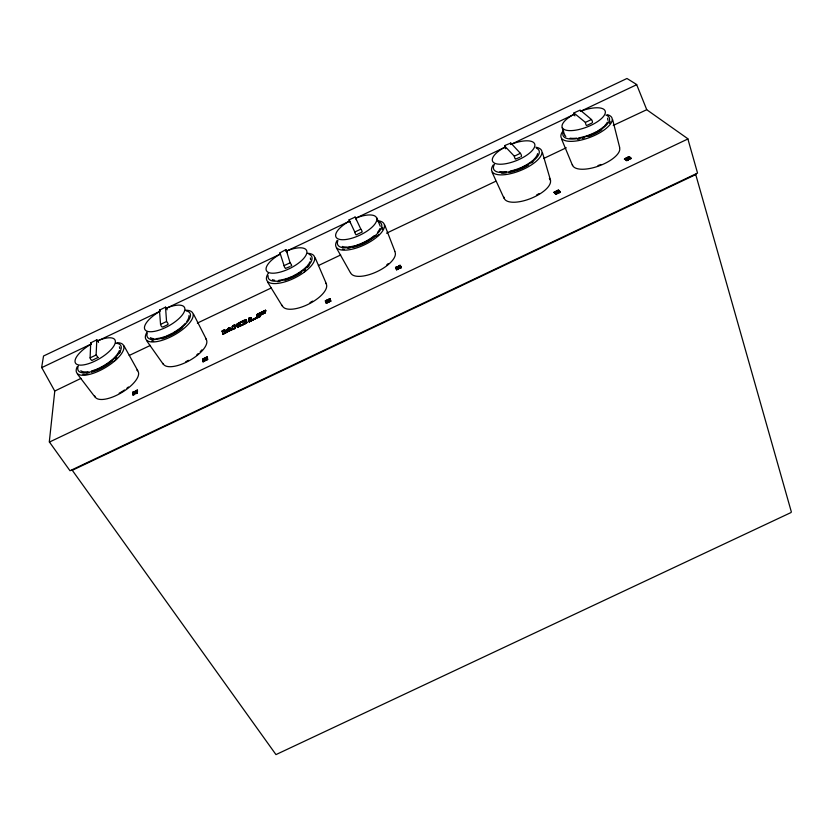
<?xml version="1.0" encoding="UTF-8"?>
<svg xmlns="http://www.w3.org/2000/svg" width="833" height="833" viewBox="0 0 833 833"><rect width="100%" height="100%" fill="white"/><g stroke="black" fill="none" stroke-linecap="round" stroke-linejoin="round"><path stroke-width="1.25" d="M627.155 158.562C629.998 156.604 620.304 161.925 626.416 157.958M629.102 156.729C625.302 159.27 628.894 155.094 629.987 157.458M628.426 159.853C626.062 156.927 624.969 163.008 628.426 159.613M627.291 157.489L628.207 158.28L630.05 157.281M629.373 159.259L631.258 158.499M520.864 156.823L521.468 156.271A4.259 3.249 43.7 0 0 520.375 153.303L510.858 143.057L505.235 145.338L504.642 146.014L514.325 156.188A4.342 2.312 85.1 0 0 515.429 159.145L519.709 157.364M207.636 359.46L205.834 360.408L207.636 359.398M81.051 378.349L54.78 391.041L49.303 441.844L70.003 470.749L697.544 173.087L687.819 138.726L646.72 109.717L613.244 125.429M204.71 359.252L204.502 358.2L202.658 359.169M205.824 359.356C203.898 361.793 210.395 356.253 205.668 359.262M202.929 360.772C204.741 357.222 205.345 362.98 204.606 359.741M168.183 324.214A4.321 2.207 44.3 0 0 166.558 321.517L165.528 307.148L159.447 310.178L160.55 324.381A4.238 3.322 86.1 0 0 162.185 327.067M137.362 392.926L135.727 393.79M135.55 393.634C134.467 391.645 137.893 395.394 137.383 391.697M132.905 393.488L132.791 392.208L134.55 391.395L134.665 392.603L132.77 393.457L134.571 392.458M607.84 120.233L607.59 118.182M134.665 393.093C129.969 393.874 135.061 396.904 134.488 393.03M559.755 191.246C561.525 193.204 558.943 190.007 557.871 191.996M559.307 191.017L558.568 190.059L556.725 191.049M555.84 194.235L557.621 193.318L556.746 192.538L554.986 193.516L556.871 192.662L557.558 193.495M556.475 192.361L555.746 191.392L553.976 192.454M97.846 357.659A4.342 1.999 44 0 0 96.107 355.014L96.815 339.822L90.703 342.873L90.11 357.867A4.227 3.519 87.6 0 0 91.849 360.502L98.107 357.378M72.065 469.989L275.973 754.604L790.954 512.576L791.35 511.92L695.638 174.212M398.341 266.133C404.286 263.311 393.395 268.465 400.715 266.185M401.391 267.622L400.777 266.591L399.038 267.518L399.538 268.486L401.381 267.549L399.559 268.486M400.808 266.654L399.09 267.393M397.83 267.695L396.019 268.455L397.872 267.57L397.279 266.612L395.529 267.476L396.112 268.434M400.611 266.289L400.121 265.342M396.633 269.663L398.559 268.892L396.643 269.757L396.206 268.788L397.955 267.934L398.507 269.017M328.941 301.9L330.878 301.098L330.368 300.026M325.797 302.337L327.681 301.4L325.807 302.212L326.203 303.306L327.994 302.494L327.744 301.515M330.514 300.14L328.639 300.942L330.503 300.057M327.556 300.921L325.62 301.744M328.254 299.588L330.035 298.787M325.37 300.994L327.13 299.953L327.484 301.098M328.431 300.505L330.368 299.682L329.962 298.62M329.118 301.962L328.723 300.89M328.608 300.557L328.119 299.484L330.035 298.683M327.546 301.036L325.797 301.9M325.713 301.91L325.307 300.817L327.182 299.995M207.604 359.575L207.542 358.44M349.089 219.85L354.796 232.022A4.29 2.77 84.9 0 0 356.149 234.864L362.168 232.001A4.28 2.78 44.6 0 0 360.835 229.158L355.191 217.09L349.089 219.85A4.196 2.728 45.1 0 0 350.412 222.63M135.54 392.676L137.466 391.76L135.633 392.676M135.706 392.156L135.529 390.927L137.403 390.115L135.592 390.875L135.571 392.124L137.455 391.187M290.925 266.133L291.675 265.352M207.5 358.044L207.209 356.868L205.449 357.753L205.584 358.836L207.5 358.044L205.72 358.836M291.54 265.581A4.3 2.572 44.6 0 0 290.092 262.791L286.167 249.921L285.209 249.983L279.971 252.857L284.074 265.654A4.269 2.968 85 0 0 285.521 268.434L289.769 266.675M202.773 360.075L202.669 359.054L204.449 358.252M135.654 392.104L137.466 391.271L137.403 390.115M132.728 393.915L132.791 395.081L134.644 394.207M132.77 393.457L132.728 392.26L134.654 391.562M646.71 109.602L636.61 84.487L626.968 78.479L43.535 356.003L41.65 367.426L54.686 390.958M625.781 159.749L627.665 158.999L628.478 159.78M628.613 158.405C633.153 155.917 625.614 160.873 631.279 158.312M574.926 115.87A4.165 3.384 43.6 0 1 573.937 112.913L580.205 110.081L591.461 119.515A4.248 3.467 42.4 0 1 592.45 122.534M205.574 358.742L205.532 357.669L207.25 356.93M204.626 359.242C199.92 360.658 205.886 360.325 204.543 358.232M631.247 158.426L630.498 157.656M41.744 367.624L91.349 343.967M556.736 190.996C558.964 193.537 559.963 188.112 556.808 190.944M556.475 192.121C555.309 194.703 551.935 191.507 555.85 191.465M557.548 193.423L555.798 194.131M560.39 191.913C559.12 194.412 555.955 191.423 559.703 191.319M395.623 267.476L396.06 268.507M328.941 301.806L330.878 301.098M330.264 299.693L328.431 300.411M204.793 360.918L202.981 361.709M90.11 357.867L96.107 355.014M160.55 324.381L166.558 321.517M284.074 265.654L290.092 262.791M354.796 232.022L360.835 229.158M49.407 442.073L687.923 138.955M514.325 156.188L520.375 153.303M573.979 113.038L585.401 122.399L591.461 119.515M72.232 470.322L695.784 174.555M557.589 191.757L559.36 190.892M625.281 159.551L627.176 158.603M630.05 157.333L628.29 158.26M626.708 160.582L628.436 159.655M97.222 341.176L159.478 311.563M166.527 308.21L280.461 254.034M286.333 251.243L349.766 221.078M355.639 218.277L504.808 147.337M510.681 144.546L574.114 114.381M581.163 111.028L636.704 84.685M162.987 326.942L167.568 324.766M587.223 125.273L591.836 123.076M129.219 355.462L150.367 345.414M197.359 323.079L271.371 287.906M318.373 265.571L340.687 254.96M386.512 233.188L495.77 181.261M543.939 158.364L566.253 147.764M238.727 322.975L243.819 320.361M226.753 332.138L222.828 334.21L222.172 330.836L223.754 330.087M232.813 325.786L234.791 324.849L232.98 326.192M237.582 323.714L245.433 319.789M256.512 318.206L249.411 321.777L248.588 318.289L250.16 317.54M257.262 314.166L265.55 310.24L257.033 314.77L265.675 310.47M224.171 330.087L222.203 331.024C223.025 333.054 228.388 327.671 222.265 331.388M228.544 328.212L229.096 328.431L228.908 327.838M232.459 326.151C232.355 327.504 233.417 324.703 234.916 325.078M237.186 323.902L245.86 319.789M248.755 318.706L250.598 317.54L248.63 318.477L248.828 319.06L251.202 317.935L248.703 318.831M222.234 331.211L224.733 330.316M228.284 328.629L228.377 329.17L228.148 328.4L229.033 328.067M244.017 323.454L246.88 322.184L237.322 326.828L236.832 324.276L246.297 319.778L246.495 320.372L243.736 321.684M228.18 328.577L229.367 328.015M232.126 326.703L235.021 325.62L232.261 326.932L232.626 328.952L232.261 326.932M236.864 324.454L246.422 320.007M227.461 329.327L228.013 329.545M228.211 328.764L229.793 328.015M240.112 323.006L236.895 324.641L239.789 323.558M243.309 321.684L246.464 320.184M257.033 315.072L265.8 311.001L265.55 310.24M229.596 329.306L227.222 330.43L227.065 329.514L227.982 329.358M228.242 328.952L230.387 328.421L227.065 329.514M265.404 311.188L257.199 315.478M227.097 329.691L230.345 328.233M265.061 311.552L257.116 315.436L260.011 314.343M264.759 312.396C241.351 323.808 280.95 304.888 257.491 316.738M229.991 329.118L230.585 329.524M227.315 330.472L230.481 328.973L227.357 330.659L227.19 329.733M227.284 330.795L230.512 329.16M264.884 312.937L257.366 316.509L260.302 315.603M225.733 331.732L231.803 329.139L225.868 331.961M257.407 316.686L260.177 315.374M240.154 325.38L237.249 326.463L237.447 327.057L246.953 322.548L246.297 319.778M251.899 319.508L249.254 321.049M237.28 326.651L240.456 325.141M243.621 323.641L246.953 322.548M256.824 317.654L248.973 321.788L256.908 318.019L256.699 317.425L249.171 321.007L249.411 321.777M248.973 321.788L256.783 317.789M222.692 333.981L226.784 332.325M237.415 326.88L246.922 322.361M222.796 334.023L235.468 328.004L234.791 324.849M256.866 317.842L248.807 321.371M232.636 329.462L234.979 328.15L231.407 329.837L235.104 328.379M237.884 327.057L246.599 322.912M260.083 316.509L257.574 317.415L260.083 316.509L259.906 315.79M223.119 333.981L225.233 333.262M238.186 326.828L246.245 323.287M258.136 317.633L259.729 316.884M239.8 326.255L244.652 324.037M397.456 266.768L395.529 267.476M132.905 393.978L134.623 393.061M396.341 268.892L398.039 267.914M203.148 361.772L204.835 360.97M328.035 302.379L326.307 303.295M556.486 192.173L554.601 193.11M560.453 192.027L558.516 192.798M626.343 157.947L624.469 158.832L625.333 159.478M398.872 267.174L400.704 266.3M626.541 160.498L625.729 159.821M204.689 359.731L202.867 360.595L203.054 361.772M556.538 192.288L555.746 191.392M554.986 193.412L555.778 194.318M396.695 269.777L396.196 268.809M77.396 374.007L94.879 396.872M146.827 340.999L163.341 364.354M267.601 282.095L282.47 306.315M222.734 333.648L235.395 327.64L222.828 334.21M225.368 332.107L225.025 330.076M228.148 328.4L228.346 328.993M230.481 329.483L230.22 328.015M235.073 328.192L235.145 328.556M336.407 247.88L350.349 272.61M244.131 321.496L244.381 323.079M250.681 317.894L250.598 317.54M251.504 319.695L251.066 317.706M124.002 345.872L137.778 370.685M259.615 314.541L259.615 314.843M257.158 315.301L265.8 311.001M193.6 314.26L206.438 339.51M492.147 172.348L503.986 198.16M376.745 217.788L380.254 226.243M315.238 257.938L326.432 283.97M561.671 139.298L572.573 165.58M384.679 224.941L394.925 251.431M562.171 127.751L564.607 134.821M542.522 152.918L550.561 180.428M612.64 119.598L619.69 147.587M264.884 312.635L265.009 313.166M256.908 314.541L257.699 317.644M256.699 317.425L256.908 318.019M236.957 324.506L237.447 327.057M586.39 125.408A4.363 2.114 85.4 0 1 585.401 122.399M505.735 148.774A4.175 3.176 44.5 0 1 504.642 145.869M510.546 143.068A4.248 2.28 84.8 0 1 510.91 143.63M354.973 217.049A4.207 2.718 84.4 0 1 355.41 217.58M356.108 219.048A4.207 2.718 84.4 0 1 356.285 219.839M280.284 253.305A4.217 2.53 45 0 1 280.127 252.649M286 249.858A4.186 2.905 84.4 0 1 287.406 252.597M159.884 310.563A4.238 2.176 44.6 0 1 159.665 309.938M165.528 307.148A4.155 3.249 85.2 0 1 167.11 309.803M91.224 343.217A4.259 1.978 44.3 0 1 90.974 342.602M96.815 339.822A4.144 3.436 86.3 0 1 98.513 342.425M580.362 111.383A22.991 8.486 -21 0 1 604.56 114.839A22.991 8.486 -21 0 1 569.72 130.625A22.991 8.486 -21 0 1 574.374 114.1M607.299 122.191A22.897 8.58 -20.9 0 1 604.571 125.835M603.779 126.595A22.897 8.58 -20.9 0 1 597.5 131.062M596.574 131.593A22.897 8.58 -20.9 0 1 578.862 137.862M576.884 138.143A22.897 8.58 -20.9 0 1 570.095 138.184M565.826 136.487A22.897 8.58 -20.9 0 1 564.836 135.071M511.368 144.192A22.741 8.559 -22.3 0 1 533.786 148.482A22.741 8.559 -22.3 0 1 499.082 164.205A22.741 8.559 -22.3 0 1 505.412 146.889M537.577 153.636A22.658 8.653 -22.2 0 1 533.849 159.457M533.016 160.228A22.658 8.653 -22.2 0 1 522.676 166.819M521.666 167.287A22.658 8.653 -22.2 0 1 518.543 168.599M517.491 168.984A22.658 8.653 -22.2 0 1 510.181 171.077M506.297 171.692A22.658 8.653 -22.2 0 1 499.883 171.546M356.514 217.84A22.46 8.622 -25.4 0 1 375.194 223.619A22.46 8.622 -25.4 0 1 341.436 239.675A22.46 8.622 -25.4 0 1 348.715 221.547M379.869 228.596A22.376 8.715 -25.4 0 1 377.484 232.449M374.173 235.729A22.376 8.715 -25.4 0 1 371.841 237.551M370.997 238.155A22.376 8.715 -25.4 0 1 356.305 245.308M355.306 245.61A22.376 8.715 -25.4 0 1 347.861 246.995M346.778 247.047A22.376 8.715 -25.4 0 1 342.301 246.453M285.875 251.295A22.47 8.601 -26.8 0 1 305.336 256.304A22.47 8.601 -26.8 0 1 271.516 273.162A22.47 8.601 -26.8 0 1 280.065 254.19M310.345 257.928A22.387 8.694 -26.9 0 1 310.532 259.729M309.938 261.843A22.387 8.694 -26.9 0 1 309.105 263.384M308.574 264.186A22.387 8.694 -26.9 0 1 307.252 265.831M306.482 266.664A22.387 8.694 -26.9 0 1 297.735 273.432M296.787 273.984A22.387 8.694 -26.9 0 1 292.841 276.056M291.842 276.514A22.387 8.694 -26.9 0 1 288.791 277.785M287.781 278.16A22.387 8.694 -26.9 0 1 278.701 280.315M274.713 280.273A22.387 8.694 -26.9 0 1 272.422 279.669M165.975 308.314A22.668 8.497 -29.2 0 1 182.489 314.718A22.668 8.497 -29.2 0 1 148.597 331.607A22.668 8.497 -29.2 0 1 160.155 311.219M188.966 315.634A22.585 8.59 -29.3 0 1 186.759 321.538M185.395 323.256A22.585 8.59 -29.3 0 1 181.542 326.994M180.761 327.65A22.585 8.59 -29.3 0 1 173.524 332.575M172.535 333.117A22.585 8.59 -29.3 0 1 166.538 335.97M165.538 336.365A22.585 8.59 -29.3 0 1 155.938 338.656M154.011 338.667A22.585 8.59 -29.3 0 1 150.398 337.677M96.628 341.259A22.887 8.392 -30.5 0 1 112.913 347.382A22.887 8.392 -30.5 0 1 79.062 365.031A22.887 8.392 -30.5 0 1 90.818 344.289M119.369 346.84A22.803 8.486 -30.5 0 1 119.744 348.538M119.338 350.61A22.803 8.486 -30.5 0 1 113.725 358.284M112.996 358.961A22.803 8.486 -30.5 0 1 100.231 367.582M99.231 368.071A22.803 8.486 -30.5 0 1 96.243 369.383M95.254 369.769A22.803 8.486 -30.5 0 1 91.463 371.008M87.986 371.747A22.803 8.486 -30.5 0 1 80.811 370.747M619.637 147.941A25.084 9.934 -20.6 0 1 598.271 166.194A25.084 9.934 -20.6 0 1 572.386 164.59M607.319 114.683A27.229 10.215 -20.9 0 1 604.852 129.448A27.229 10.215 -20.9 0 1 571.761 141.36A27.229 10.215 -20.9 0 1 563.42 130.489M601.759 129.729A23.772 8.924 -20.9 0 1 592.273 134.988M591.305 135.404A23.772 8.924 -20.9 0 1 588.358 136.539M584.391 137.809A23.772 8.924 -20.9 0 1 582.423 138.32M579.539 138.944A23.772 8.924 -20.9 0 1 577.685 139.246M600.905 164.465A23.418 9.278 -20.6 0 1 598 165.569M549.343 178.418A24.813 10.017 -22 0 1 531.35 198.254A24.813 10.017 -22 0 1 503.955 197.098M535.89 147.233A26.927 10.308 -22.2 0 1 536.098 161.394A26.927 10.308 -22.2 0 1 503.923 174.763A26.927 10.308 -22.2 0 1 493.219 164.965M532.995 161.821A23.511 8.996 -22.2 0 1 531.621 162.883M528.518 164.976A23.511 8.996 -22.2 0 1 515.492 170.89M514.523 171.192A23.511 8.996 -22.2 0 1 508.848 172.546M506.193 172.91A23.511 8.996 -22.2 0 1 501.508 173.014M539.045 193.568A23.168 9.35 -22 0 1 536.514 195.047M394.904 251.785A24.521 10.09 -25.4 0 1 377.182 271.568A24.521 10.09 -25.4 0 1 350.62 272.818M378.38 220.787A26.604 10.381 -25.4 0 1 379.015 235.156A26.604 10.381 -25.4 0 1 347.934 249.942A26.604 10.381 -25.4 0 1 337.167 240.383M376.058 235.656A23.23 9.069 -25.4 0 1 374.746 236.791M374.048 237.363A23.23 9.069 -25.4 0 1 372.57 238.477M371.789 239.029A23.23 9.069 -25.4 0 1 370.164 240.112M369.321 240.633A23.23 9.069 -25.4 0 1 358.284 245.881M357.347 246.204A23.23 9.069 -25.4 0 1 355.483 246.776M354.566 247.037A23.23 9.069 -25.4 0 1 352.765 247.474M350.172 247.953A23.23 9.069 -25.4 0 1 347.757 248.213M388.147 263.655A22.887 9.423 -25.4 0 1 386.804 264.79M325.776 283.168A24.521 10.069 -26.9 0 1 308.949 303.951A24.521 10.069 -26.9 0 1 282.21 305.315M307.46 253.284A26.614 10.36 -26.9 0 1 309.855 267.362A26.614 10.36 -26.9 0 1 278.368 283.314A26.614 10.36 -26.9 0 1 268.403 273.078M309.012 265.623A23.241 9.038 -26.9 0 1 307.481 267.351M305.659 269.111A23.241 9.038 -26.9 0 1 304.295 270.277M301.244 272.558A23.241 9.038 -26.9 0 1 298.735 274.182M297.87 274.703A23.241 9.038 -26.9 0 1 290.519 278.357M289.582 278.732A23.241 9.038 -26.9 0 1 284.969 280.294M279.826 281.387A23.241 9.038 -26.9 0 1 277.514 281.606M312.614 301.098A22.897 9.402 -26.9 0 1 310.001 302.608M205.709 338.781A24.74 9.944 -29.5 0 1 190.111 360.189A24.74 9.944 -29.5 0 1 162.997 363.396M185.363 310.23A26.843 10.225 -29.3 0 1 188.81 323.766A26.843 10.225 -29.3 0 1 157.885 341.405A26.843 10.225 -29.3 0 1 146.993 332.117M182.729 327.536A23.439 8.924 -29.3 0 1 168.141 336.563M167.214 336.949A23.439 8.924 -29.3 0 1 161.821 338.823M152.96 339.791A23.439 8.924 -29.3 0 1 151.377 339.437M201.878 349.87A23.095 9.278 -29.5 0 1 200.201 351.713M198.254 353.556A23.095 9.278 -29.5 0 1 196.827 354.775M188.487 360.325A23.095 9.278 -29.5 0 1 185.759 361.709M136.862 370.123A24.98 9.829 -30.8 0 1 122.149 392.301A24.98 9.829 -30.8 0 1 94.691 395.842M117.078 342.696A27.104 10.111 -30.6 0 1 119.431 356.337A27.104 10.111 -30.6 0 1 89.391 374.423A27.104 10.111 -30.6 0 1 77.24 366.676M120.223 351.807A23.668 8.819 -30.6 0 1 119.327 353.484M116.558 357.097A23.668 8.819 -30.6 0 1 115.36 358.346M112.622 360.856A23.668 8.819 -30.6 0 1 99.668 369.144M98.742 369.571A23.668 8.819 -30.6 0 1 91.588 372.195M89.141 372.767A23.668 8.819 -30.6 0 1 86.892 373.09M128.438 386.991A23.324 9.173 -30.8 0 1 126.908 388.22M124.461 390A23.324 9.173 -30.8 0 1 119.181 393.228M605.955 115.069A24.771 9.278 -20.9 0 1 589.754 135.248A24.771 9.278 -20.9 0 1 563.556 131.499M610.131 121.264A24.751 9.298 -20.9 0 1 609.548 123.388M536.348 148.159A24.511 9.361 -22.2 0 1 518.74 169.005A24.511 9.361 -22.2 0 1 494.438 164.361M378.047 221.474A24.209 9.434 -25.4 0 1 363.646 242.903A24.209 9.434 -25.4 0 1 337.917 240.55M382.618 227.419A24.188 9.455 -25.4 0 1 382.212 229.596M378.88 234.646A24.188 9.455 -25.4 0 1 377.078 236.426M344.279 249.463A24.188 9.455 -25.4 0 1 342.405 249.15M308.991 254.304A24.219 9.402 -26.9 0 1 295.059 275.452A24.219 9.402 -26.9 0 1 268.153 275.661M305.617 270.798A24.199 9.434 -26.9 0 1 303.92 272.152M186.207 310.907A24.428 9.288 -29.3 0 1 173.67 332.992A24.428 9.288 -29.3 0 1 147.264 333.127M153.647 341.176A24.407 9.309 -29.3 0 1 151.845 340.926M115.933 343.258A24.667 9.173 -30.5 0 1 104.656 365.645A24.667 9.173 -30.5 0 1 78.323 365.895M117.245 358.211A24.646 9.205 -30.6 0 1 114.173 361.147M86.799 374.381A24.646 9.205 -30.6 0 1 82.863 374.277M239.394 323.745L239.758 325.568L239.394 323.745"/></g></svg>
